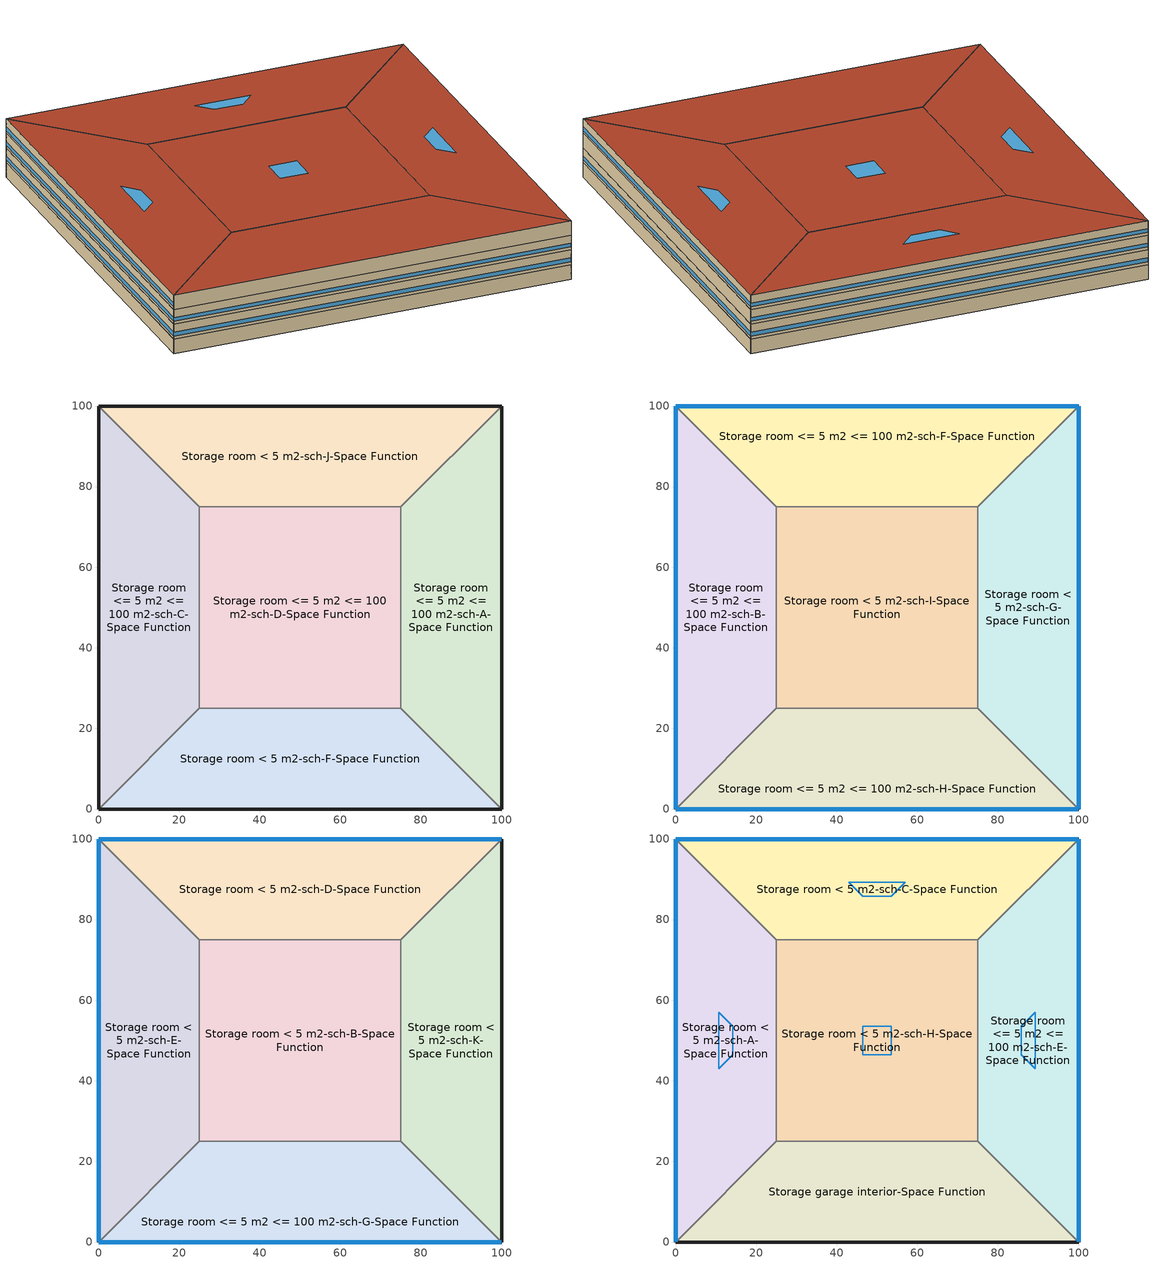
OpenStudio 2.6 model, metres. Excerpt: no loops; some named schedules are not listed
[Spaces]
Storage room <= 5 m2 <= 100 m2-sch-C-Space Function
 floor ground: 0,0 0,100 25,75 25,25 z0
 wall ground: 0,100 0,0 z0:3.8
 wall to Storage room < 5 m2-sch-J-Space Function: 25,75 0,100 z0:3.8
 wall to Storage room <= 5 m2 <= 100 m2-sch-D-Space Function: 25,25 25,75 z0:3.8
 wall to Storage room < 5 m2-sch-F-Space Function: 0,0 25,25 z0:3.8
Storage room < 5 m2-sch-J-Space Function
 floor ground: 0,100 100,100 75,75 25,75 z0
 wall ground: 100,100 0,100 z0:3.8
 wall to Storage room <= 5 m2 <= 100 m2-sch-A-Space Function: 75,75 100,100 z0:3.8
 wall to Storage room <= 5 m2 <= 100 m2-sch-D-Space Function: 25,75 75,75 z0:3.8
Storage room <= 5 m2 <= 100 m2-sch-A-Space Function
 floor ground: 100,100 100,0 75,25 75,75 z0
 wall ground: 100,0 100,100 z0:3.8
 wall to Storage room < 5 m2-sch-F-Space Function: 75,25 100,0 z0:3.8
 wall to Storage room <= 5 m2 <= 100 m2-sch-D-Space Function: 75,75 75,25 z0:3.8
Storage room < 5 m2-sch-F-Space Function
 floor ground: 100,0 0,0 25,25 75,25 z0
 wall ground: 0,0 100,0 z0:3.8
 wall to Storage room <= 5 m2 <= 100 m2-sch-D-Space Function: 75,25 25,25 z0:3.8
Storage room <= 5 m2 <= 100 m2-sch-D-Space Function
 floor ground: 25,25 25,75 75,75 75,25 z0
Storage room <= 5 m2 <= 100 m2-sch-B-Space Function
 floor to Storage room <= 5 m2 <= 100 m2-sch-C-Space Function: 0,0 0,100 25,75 25,25 z3.8
 wall outside: 0,100 0,0 z3.8:7.6
 wall to Storage room <= 5 m2 <= 100 m2-sch-F-Space Function: 25,75 0,100 z3.8:7.6
 wall to Storage room < 5 m2-sch-I-Space Function: 25,25 25,75 z3.8:7.6
 wall to Storage room <= 5 m2 <= 100 m2-sch-H-Space Function: 0,0 25,25 z3.8:7.6
 window: 0,99.97 0,0.03 z4.56:5.51
Storage room <= 5 m2 <= 100 m2-sch-F-Space Function
 floor to Storage room < 5 m2-sch-J-Space Function: 0,100 100,100 75,75 25,75 z3.8
 wall outside: 100,100 0,100 z3.8:7.6
 wall to Storage room < 5 m2-sch-G-Space Function: 75,75 100,100 z3.8:7.6
 wall to Storage room < 5 m2-sch-I-Space Function: 25,75 75,75 z3.8:7.6
 window: 99.97,100 0.03,100 z4.56:5.51
Storage room < 5 m2-sch-G-Space Function
 floor to Storage room <= 5 m2 <= 100 m2-sch-A-Space Function: 100,100 100,0 75,25 75,75 z3.8
 wall outside: 100,0 100,100 z3.8:7.6
 wall to Storage room <= 5 m2 <= 100 m2-sch-H-Space Function: 75,25 100,0 z3.8:7.6
 wall to Storage room < 5 m2-sch-I-Space Function: 75,75 75,25 z3.8:7.6
 window: 100,0.03 100,99.97 z4.56:5.51
Storage room <= 5 m2 <= 100 m2-sch-H-Space Function
 floor to Storage room < 5 m2-sch-F-Space Function: 100,0 0,0 25,25 75,25 z3.8
 wall outside: 0,0 100,0 z3.8:7.6
 wall to Storage room < 5 m2-sch-I-Space Function: 75,25 25,25 z3.8:7.6
 window: 0.03,0 99.97,0 z4.56:5.51
Storage room < 5 m2-sch-I-Space Function
 floor to Storage room <= 5 m2 <= 100 m2-sch-D-Space Function: 25,25 25,75 75,75 75,25 z3.8
Storage room < 5 m2-sch-E-Space Function
 floor to Storage room <= 5 m2 <= 100 m2-sch-B-Space Function: 0,0 0,100 25,75 25,25 z7.6
 wall outside: 0,100 0,0 z7.6:11.4
 wall to Storage room < 5 m2-sch-D-Space Function: 25,75 0,100 z7.6:11.4
 wall to Storage room < 5 m2-sch-B-Space Function: 25,25 25,75 z7.6:11.4
 wall to Storage room <= 5 m2 <= 100 m2-sch-G-Space Function: 0,0 25,25 z7.6:11.4
 window: 0,99.97 0,0.03 z8.36:9.31
Storage room < 5 m2-sch-D-Space Function
 floor to Storage room <= 5 m2 <= 100 m2-sch-F-Space Function: 0,100 100,100 75,75 25,75 z7.6
 wall outside: 100,100 0,100 z7.6:11.4
 wall to Storage room < 5 m2-sch-K-Space Function: 75,75 100,100 z7.6:11.4
 wall to Storage room < 5 m2-sch-B-Space Function: 25,75 75,75 z7.6:11.4
 window: 99.97,100 0.03,100 z8.36:9.31
Storage room < 5 m2-sch-K-Space Function
 floor to Storage room < 5 m2-sch-G-Space Function: 100,100 100,0 75,25 75,75 z7.6
 wall outside: 100,0 100,100 z7.6:11.4
 wall to Storage room <= 5 m2 <= 100 m2-sch-G-Space Function: 75,25 100,0 z7.6:11.4
 wall to Storage room < 5 m2-sch-B-Space Function: 75,75 75,25 z7.6:11.4
Storage room <= 5 m2 <= 100 m2-sch-G-Space Function
 floor to Storage room <= 5 m2 <= 100 m2-sch-H-Space Function: 100,0 0,0 25,25 75,25 z7.6
 wall outside: 0,0 100,0 z7.6:11.4
 wall to Storage room < 5 m2-sch-B-Space Function: 75,25 25,25 z7.6:11.4
 window: 0.03,0 99.97,0 z8.36:9.31
Storage room < 5 m2-sch-B-Space Function
 floor to Storage room < 5 m2-sch-I-Space Function: 25,25 25,75 75,75 75,25 z7.6
Storage room < 5 m2-sch-A-Space Function
 floor to Storage room < 5 m2-sch-E-Space Function: 0,0 0,100 25,75 25,25 z11.4
 wall outside: 0,100 0,0 z11.4:15.2
 wall to Storage room < 5 m2-sch-C-Space Function: 25,75 0,100 z11.4:15.2
 wall to Storage room < 5 m2-sch-H-Space Function: 25,25 25,75 z11.4:15.2
 wall to Storage garage interior-Space Function: 0,0 25,25 z11.4:15.2
 window: 0,99.97 0,0.03 z12.16:13.11
 roof outside: 25,25 25,75 0,100 0,0 z15.2
 skylight: 14.27,46.46 14.27,53.54 10.73,57.07 10.73,42.93 z15.2
Storage room < 5 m2-sch-C-Space Function
 floor to Storage room < 5 m2-sch-D-Space Function: 0,100 100,100 75,75 25,75 z11.4
 wall outside: 100,100 0,100 z11.4:15.2
 wall to Storage room <= 5 m2 <= 100 m2-sch-E-Space Function: 75,75 100,100 z11.4:15.2
 wall to Storage room < 5 m2-sch-H-Space Function: 25,75 75,75 z11.4:15.2
 window: 99.97,100 0.03,100 z12.16:13.11
 roof outside: 25,75 75,75 100,100 0,100 z15.2
 skylight: 46.46,85.73 53.54,85.73 57.07,89.27 42.93,89.27 z15.2
Storage room <= 5 m2 <= 100 m2-sch-E-Space Function
 floor to Storage room < 5 m2-sch-K-Space Function: 100,100 100,0 75,25 75,75 z11.4
 wall outside: 100,0 100,100 z11.4:15.2
 wall to Storage garage interior-Space Function: 75,25 100,0 z11.4:15.2
 wall to Storage room < 5 m2-sch-H-Space Function: 75,75 75,25 z11.4:15.2
 window: 100,0.03 100,99.97 z12.16:13.11
 roof outside: 75,75 75,25 100,0 100,100 z15.2
 skylight: 85.73,53.54 85.73,46.46 89.27,42.93 89.27,57.07 z15.2
Storage garage interior-Space Function
 floor to Storage room <= 5 m2 <= 100 m2-sch-G-Space Function: 100,0 0,0 25,25 75,25 z11.4
 wall outside: 0,0 100,0 z11.4:15.2
 wall to Storage room < 5 m2-sch-H-Space Function: 75,25 25,25 z11.4:15.2
 roof outside: 75,25 25,25 0,0 100,0 z15.2
Storage room < 5 m2-sch-H-Space Function
 floor to Storage room < 5 m2-sch-B-Space Function: 25,25 25,75 75,75 75,25 z11.4
 roof outside: 75,25 75,75 25,75 25,25 z15.2
 skylight: 53.54,46.46 53.54,53.54 46.46,53.54 46.46,46.46 z15.2
[Building]
Building 1: Default Construction Set=BTAP-Mass at hdd = 6250.0; Standards Number of Stories=4; Standards Number of Above Ground Stories=4; Standards Building Type=NECB2017_unknown
[Site]
Fort McMurray AP_AB_CAN: Latitude {deg}=56.653; Longitude {deg}=-111.223; Time Zone {hr}=-7; Elevation {m}=369.1
[Site:WaterMainsTemperature]
Calculation Method=Correlation; Annual Average Outdoor Air Temperature {C}=1.875; Maximum Difference In Monthly Average Outdoor Air Temperatures {deltaC}=34.4
[SizingPeriod:DesignDay] Barometric Pressure {Pa}=96969; Sky Clearness=0; Rain Indicator=0; Snow Indicator=0; Day of Month=21; Daylight Saving Time Indicator=0; Humidity Indicating Type=Wetbulb; Dry-Bulb Temperature Range Modifier Type=DefaultMultipliers
Name | Maximum Dry-Bulb Temperature {C} | Daily Dry-Bulb Temperature Range {deltaC} | Humidity Indicating Conditions at Maximum Dry-Bulb | Wind Speed {m/s} | Wind Direction {deg} | Month | Day Type | Solar Model Indicator | ASHRAE Taub | ASHRAE Taud
Fort McMurray AP Ann Htg 99.6% Condns DB | -36.2 | 0 | -36.2 | 1 | 90 | 1 | WinterDesignDay | ASHRAEClearSky
Fort McMurray AP Ann Clg .4% Condns DB=>MWB | 28.9 | 12.4 | 17.8 | 3.7 | 250 | 7 | SummerDesignDay | ASHRAETau | 0.377 | 2.403
[Site:GroundTemperature:BuildingSurface]
19.527, 19.502, 19.536, 19.598, 20.002, 21.64, 22.225, 22.375, 21.449, 20.121, 19.802, 19.633
[Material:NoMass] Roughness=Smooth; Thermal Absorptance=0.9; Solar Absorptance=0.7
Name | Thermal Resistance {m2-K/W} | Visible Absorptance
Typical Carpet Pad; Typical Carpet Pad 1 | 0.21648 | 0.8
Typical Insulation 1 | 5.91238 | 0.7
Typical Insulation 2 | 4.49096 | 0.7
Typical Insulation 3 | 7.24636 | 0.7
Typical Carpet Pad 2 | 1.25503 | 0.8
Typical Carpet Pad 3; Typical Carpet Pad 4 | 3.45515 | 0.8
Typical Insulation 4 | 0.526298 | 0.7
Typical Insulation 5 | 0.526316 | 0.7
[Material]
Name | Roughness | Thickness {m} | Conductivity {W/m-K} | Density {kg/m3} | Specific Heat {J/kg-K} | Thermal Absorptance | Solar Absorptance | Visible Absorptance
G05 25mm wood | MediumSmooth | 0.0254 | 0.15 | 608 | 1630 | 0.9 | 0.5 | 0.5
100mm Normalweight concrete floor 1 | MediumSmooth | 0.1016 | 2.31 | 2322 | 832
G01 13mm gypsum board 1 | Smooth | 0.0127 | 0.16 | 800 | 1090 | 0.9 | 0.7 | 0.5
4 in. Normalweight Concrete Floor 1 | MediumRough | 0.1016 | 2.31 | 2322 | 832 | 0.9 | 0.7 | 0.7
1IN Stucco 1 | Smooth | 0.0253 | 0.6918 | 1858 | 837 | 0.9 | 0.7 | 0.92
8IN CONCRETE HW RefBldg 1 | Rough | 0.2032 | 1.311 | 2240 | 836.8 | 0.9 | 0.7 | 0.7
1/2IN Gypsum 1 | Smooth | 0.0127 | 0.16 | 784.9 | 830 | 0.9 | 0.4 | 0.4
Metal Roof Surface 1; F08 Metal surface 1 | Smooth | 0.0008 | 45.28 | 7824 | 500 | 0.9 | 0.7 | 0.7
6 in. Normalweight Concrete Floor 1; 6 in. Normalweight Concrete Floor 2; 6 in. Normalweight Concrete Floor 3 | MediumRough | 0.1524 | 2.31 | 2322 | 832 | 0.9 | 0.7 | 0.7
[Construction]
BTAP-Int-Partition; BTAP-Int-Door: G05 25mm wood
BTAP-Int-Floor: 100mm Normalweight concrete floor 1, Typical Carpet Pad
BTAP-Int-Wall: G01 13mm gypsum board 1, G01 13mm gypsum board 1
BTAP-Int-Ceiling: Typical Carpet Pad, 100mm Normalweight concrete floor 1
BTAP-Int-Window: SimpleGlazing
BTAP-Ext-Floor-Mass:U-0.162: Typical Insulation 1, 4 in. Normalweight Concrete Floor 1, Typical Carpet Pad 1
BTAP-Ext-Wall-Mass:U-0.21: 1IN Stucco 1, 8IN CONCRETE HW RefBldg 1, Typical Insulation 2, 1/2IN Gypsum 1
BTAP-Ext-Roof-Metal:U-0.138: Metal Roof Surface 1, Typical Insulation 3
BTAP-Grnd-Floor-Mass:U-0.757: 6 in. Normalweight Concrete Floor 1, Typical Carpet Pad 2
BTAP-Grnd-Wall-Mass:U-0.284: 6 in. Normalweight Concrete Floor 2, Typical Carpet Pad 3
BTAP-Grnd-Roof-Mass:U-0.284: 6 in. Normalweight Concrete Floor 3, Typical Carpet Pad 4
BTAP-Ext-FixedWindow:U=0.190 SHGC=0.600; BTAP-Ext-GlassDoors:U=0.190 SHGC=0.600; BTAP-Ext-Skylights:U=0.190 SHGC=0.600; BTAP-Ext-DaylightDomes:U=0.190 SHGC=0.600; BTAP-Ext-DaylightDiffuser:U=0.190 SHGC=0.600: SimpleGlazing:U=0.190 SHGC=0.600
BTAP-Ext-Door:U-1.9000000000000001: F08 Metal surface 1, Typical Insulation 4
BTAP-Ext-OverHeadDoor:U-1.9000000000000001: Typical Insulation 5
[DefaultConstructionSet]
BTAP-Mass at hdd = 6250.0: Default Exterior Surface Constructions=BTAP-Mass at hdd = 6250.0; Default Interior Surface Constructions=Default Surface Constructions 2; Default Ground Contact Surface Constructions=BTAP-Mass at hdd = 6250.0 1; Default Exterior SubSurface Constructions=BTAP-Mass at hdd = 6250.0; Default Interior SubSurface Constructions=Default Sub Surface Constructions 2; Interior Partition Construction=BTAP-Int-Partition
[DefaultSurfaceConstructions]
Name | Floor Construction | Wall Construction | Roof Ceiling Construction
Default Surface Constructions 2 | BTAP-Int-Floor | BTAP-Int-Wall | BTAP-Int-Ceiling
BTAP-Mass at hdd = 6250.0 | BTAP-Ext-Floor-Mass:U-0.162 | BTAP-Ext-Wall-Mass:U-0.21 | BTAP-Ext-Roof-Metal:U-0.138
BTAP-Mass at hdd = 6250.0 1 | BTAP-Grnd-Floor-Mass:U-0.757 | BTAP-Grnd-Wall-Mass:U-0.284 | BTAP-Grnd-Roof-Mass:U-0.284
[DefaultSubSurfaceConstructions]
Name | Fixed Window Construction | Operable Window Construction | Door Construction | Glass Door Construction | Overhead Door Construction | Skylight Construction | Tubular Daylight Dome Construction | Tubular Daylight Diffuser Construction
Default Sub Surface Constructions 2 | BTAP-Int-Window | BTAP-Int-Window | BTAP-Int-Door
BTAP-Mass at hdd = 6250.0 | BTAP-Ext-FixedWindow:U=0.190 SHGC=0.600 | BTAP-Ext-FixedWindow:U=0.190 SHGC=0.600 | BTAP-Ext-Door:U-1.9000000000000001 | BTAP-Ext-GlassDoors:U=0.190 SHGC=0.600 | BTAP-Ext-OverHeadDoor:U-1.9000000000000001 | BTAP-Ext-Skylights:U=0.190 SHGC=0.600 | BTAP-Ext-DaylightDomes:U=0.190 SHGC=0.600 | BTAP-Ext-DaylightDiffuser:U=0.190 SHGC=0.600
[WindowMaterial:SimpleGlazingSystem] Solar Heat Gain Coefficient=0.6; Visible Transmittance=0.21
Name | U-Factor {W/m2-K}
SimpleGlazing | 2.2
SimpleGlazing:U=0.190 SHGC=0.600 | 1.9
[BuildingStory] Nominal Floor to Floor Height {m}=3.8
Name | Nominal Z Coordinate {m}
Story 1 | 0
Story 2 | 3.8
Story 3 | 7.6
Story 4 | 11.4
[Space]
Name | Space Type | Building Story | Thermal Zone
Storage room <= 5 m2 <= 100 m2-sch-C-Space Function | Space Function Storage room <= 5 m2 <= 100 m2-sch-C | Story 1 | Sp-Storage room <= 5 m2 <= 100 m2-sch-C-Space Function Sys-4 Flr-1 Sch-C HPlcmt-west ZN
Storage room < 5 m2-sch-J-Space Function | Space Function Storage room < 5 m2-sch-J | Story 1 | Sp-Storage room < 5 m2-sch-J-Space Function Sys-4 Flr-1 Sch-J HPlcmt-north ZN
Storage room <= 5 m2 <= 100 m2-sch-A-Space Function | Space Function Storage room <= 5 m2 <= 100 m2-sch-A | Story 1 | Sp-Storage room <= 5 m2 <= 100 m2-sch-A-Space Function Sys-4 Flr-1 Sch-A HPlcmt-east ZN
Storage room < 5 m2-sch-F-Space Function | Space Function Storage room < 5 m2-sch-F | Story 1 | Sp-Storage room < 5 m2-sch-F-Space Function Sys-4 Flr-1 Sch-F HPlcmt-south ZN
Storage room <= 5 m2 <= 100 m2-sch-D-Space Function | Space Function Storage room <= 5 m2 <= 100 m2-sch-D | Story 1 | Sp-Storage room <= 5 m2 <= 100 m2-sch-D-Space Function Sys-4 Flr-1 Sch-D HPlcmt-core ZN
Storage room <= 5 m2 <= 100 m2-sch-B-Space Function | Space Function Storage room <= 5 m2 <= 100 m2-sch-B | Story 2 | Sp-Storage room <= 5 m2 <= 100 m2-sch-B-Space Function Sys-4 Flr-2 Sch-B HPlcmt-west ZN
Storage room <= 5 m2 <= 100 m2-sch-F-Space Function | Space Function Storage room <= 5 m2 <= 100 m2-sch-F | Story 2 | Sp-Storage room <= 5 m2 <= 100 m2-sch-F-Space Function Sys-4 Flr-2 Sch-F HPlcmt-north ZN
Storage room < 5 m2-sch-G-Space Function | Space Function Storage room < 5 m2-sch-G | Story 2 | Sp-Storage room < 5 m2-sch-G-Space Function Sys-4 Flr-2 Sch-G HPlcmt-east ZN
Storage room <= 5 m2 <= 100 m2-sch-H-Space Function | Space Function Storage room <= 5 m2 <= 100 m2-sch-H | Story 2 | Sp-Storage room <= 5 m2 <= 100 m2-sch-H-Space Function Sys-4 Flr-2 Sch-H HPlcmt-south ZN
Storage room < 5 m2-sch-I-Space Function | Space Function Storage room < 5 m2-sch-I | Story 2 | Sp-Storage room < 5 m2-sch-I-Space Function Sys-4 Flr-2 Sch-I HPlcmt-core ZN
Storage room < 5 m2-sch-E-Space Function | Space Function Storage room < 5 m2-sch-E | Story 3 | Sp-Storage room < 5 m2-sch-E-Space Function Sys-4 Flr-3 Sch-E HPlcmt-west ZN
Storage room < 5 m2-sch-D-Space Function | Space Function Storage room < 5 m2-sch-D | Story 3 | Sp-Storage room < 5 m2-sch-D-Space Function Sys-4 Flr-3 Sch-D HPlcmt-north ZN
Storage room < 5 m2-sch-K-Space Function | Space Function Storage room < 5 m2-sch-K | Story 3 | Sp-Storage room < 5 m2-sch-K-Space Function Sys-4 Flr-3 Sch-K HPlcmt-east ZN
Storage room <= 5 m2 <= 100 m2-sch-G-Space Function | Space Function Storage room <= 5 m2 <= 100 m2-sch-G | Story 3 | Sp-Storage room <= 5 m2 <= 100 m2-sch-G-Space Function Sys-4 Flr-3 Sch-G HPlcmt-south ZN
Storage room < 5 m2-sch-B-Space Function | Space Function Storage room < 5 m2-sch-B | Story 3 | Sp-Storage room < 5 m2-sch-B-Space Function Sys-4 Flr-3 Sch-B HPlcmt-core ZN
Storage room < 5 m2-sch-A-Space Function | Space Function Storage room < 5 m2-sch-A | Story 4 | Sp-Storage room < 5 m2-sch-A-Space Function Sys-4 Flr-4 Sch-A HPlcmt-west ZN
Storage room < 5 m2-sch-C-Space Function | Space Function Storage room < 5 m2-sch-C | Story 4 | Sp-Storage room < 5 m2-sch-C-Space Function Sys-4 Flr-4 Sch-C HPlcmt-north ZN
Storage room <= 5 m2 <= 100 m2-sch-E-Space Function | Space Function Storage room <= 5 m2 <= 100 m2-sch-E | Story 4 | Sp-Storage room <= 5 m2 <= 100 m2-sch-E-Space Function Sys-4 Flr-4 Sch-E HPlcmt-east ZN
Storage garage interior-Space Function | Space Function Storage garage interior | Story 4 | Sp-Storage garage interior-Space Function Sys-4 Flr-4 Sch-K HPlcmt-south ZN
Storage room < 5 m2-sch-H-Space Function | Space Function Storage room < 5 m2-sch-H | Story 4 | Sp-Storage room < 5 m2-sch-H-Space Function Sys-4 Flr-4 Sch-H HPlcmt-core ZN
[SpaceType] Standards Building Type=Space Function
Name | Default Schedule Set | Design Specification Outdoor Air Object | Standards Space Type
Space Function Storage garage interior | Space Function Storage garage interior Schedule Set | Space Function Storage garage interior Ventilation | Storage garage interior
Space Function Storage room < 5 m2-sch-A | Space Function Storage room < 5 m2-sch-A Schedule Set | Space Function Storage room < 5 m2-sch-A Ventilation | Storage room < 5 m2-sch-A
Space Function Storage room < 5 m2-sch-B | Space Function Storage room < 5 m2-sch-B Schedule Set | Space Function Storage room < 5 m2-sch-B Ventilation | Storage room < 5 m2-sch-B
Space Function Storage room < 5 m2-sch-C | Space Function Storage room < 5 m2-sch-C Schedule Set | Space Function Storage room < 5 m2-sch-C Ventilation | Storage room < 5 m2-sch-C
Space Function Storage room < 5 m2-sch-D | Space Function Storage room < 5 m2-sch-D Schedule Set | Space Function Storage room < 5 m2-sch-D Ventilation | Storage room < 5 m2-sch-D
Space Function Storage room < 5 m2-sch-E | Space Function Storage room < 5 m2-sch-E Schedule Set | Space Function Storage room < 5 m2-sch-E Ventilation | Storage room < 5 m2-sch-E
Space Function Storage room < 5 m2-sch-F | Space Function Storage room < 5 m2-sch-F Schedule Set | Space Function Storage room < 5 m2-sch-F Ventilation | Storage room < 5 m2-sch-F
Space Function Storage room < 5 m2-sch-G | Space Function Storage room < 5 m2-sch-G Schedule Set | Space Function Storage room < 5 m2-sch-G Ventilation | Storage room < 5 m2-sch-G
Space Function Storage room < 5 m2-sch-H | Space Function Storage room < 5 m2-sch-H Schedule Set | Space Function Storage room < 5 m2-sch-H Ventilation | Storage room < 5 m2-sch-H
Space Function Storage room < 5 m2-sch-I | Space Function Storage room < 5 m2-sch-I Schedule Set | Space Function Storage room < 5 m2-sch-I Ventilation | Storage room < 5 m2-sch-I
Space Function Storage room < 5 m2-sch-J | Space Function Storage room < 5 m2-sch-J Schedule Set | Space Function Storage room < 5 m2-sch-J Ventilation | Storage room < 5 m2-sch-J
Space Function Storage room < 5 m2-sch-K | Space Function Storage room < 5 m2-sch-K Schedule Set | Space Function Storage room < 5 m2-sch-K Ventilation | Storage room < 5 m2-sch-K
Space Function Storage room <= 5 m2 <= 100 m2-sch-A | Space Function Storage room <= 5 m2 <= 100 m2-sch-A Schedule Set | Space Function Storage room <= 5 m2 <= 100 m2-sch-A Ventilation | Storage room <= 5 m2 <= 100 m2-sch-A
Space Function Storage room <= 5 m2 <= 100 m2-sch-B | Space Function Storage room <= 5 m2 <= 100 m2-sch-B Schedule Set | Space Function Storage room <= 5 m2 <= 100 m2-sch-B Ventilation | Storage room <= 5 m2 <= 100 m2-sch-B
Space Function Storage room <= 5 m2 <= 100 m2-sch-C | Space Function Storage room <= 5 m2 <= 100 m2-sch-C Schedule Set | Space Function Storage room <= 5 m2 <= 100 m2-sch-C Ventilation | Storage room <= 5 m2 <= 100 m2-sch-C
Space Function Storage room <= 5 m2 <= 100 m2-sch-D | Space Function Storage room <= 5 m2 <= 100 m2-sch-D Schedule Set | Space Function Storage room <= 5 m2 <= 100 m2-sch-D Ventilation | Storage room <= 5 m2 <= 100 m2-sch-D
Space Function Storage room <= 5 m2 <= 100 m2-sch-E | Space Function Storage room <= 5 m2 <= 100 m2-sch-E Schedule Set | Space Function Storage room <= 5 m2 <= 100 m2-sch-E Ventilation | Storage room <= 5 m2 <= 100 m2-sch-E
Space Function Storage room <= 5 m2 <= 100 m2-sch-F | Space Function Storage room <= 5 m2 <= 100 m2-sch-F Schedule Set | Space Function Storage room <= 5 m2 <= 100 m2-sch-F Ventilation | Storage room <= 5 m2 <= 100 m2-sch-F
Space Function Storage room <= 5 m2 <= 100 m2-sch-G | Space Function Storage room <= 5 m2 <= 100 m2-sch-G Schedule Set | Space Function Storage room <= 5 m2 <= 100 m2-sch-G Ventilation | Storage room <= 5 m2 <= 100 m2-sch-G
Space Function Storage room <= 5 m2 <= 100 m2-sch-H | Space Function Storage room <= 5 m2 <= 100 m2-sch-H Schedule Set | Space Function Storage room <= 5 m2 <= 100 m2-sch-H Ventilation | Storage room <= 5 m2 <= 100 m2-sch-H
[People:Definition] Number of People Calculation Method=People/Area; Fraction Radiant=0.3
Name | People per Space Floor Area {person/m2}
Space Function Storage garage interior People Definition | 0.00100036
Space Function Storage room < 5 m2-sch-A People Definition; Space Function Storage room < 5 m2-sch-B People Definition; Space Function Storage room < 5 m2-sch-C People Definition; Space Function Storage room < 5 m2-sch-D People Definition; Space Function Storage room < 5 m2-sch-E People Definition; Space Function Storage room < 5 m2-sch-F People Definition; Space Function Storage room < 5 m2-sch-G People Definition; Space Function Storage room < 5 m2-sch-H People Definition; Space Function Storage room < 5 m2-sch-I People Definition; Space Function Storage room < 5 m2-sch-J People Definition; Space Function Storage room < 5 m2-sch-K People Definition; Space Function Storage room <= 5 m2 <= 100 m2-sch-A People Definition; Space Function Storage room <= 5 m2 <= 100 m2-sch-B People Definition; Space Function Storage room <= 5 m2 <= 100 m2-sch-C People Definition; Space Function Storage room <= 5 m2 <= 100 m2-sch-D People Definition; Space Function Storage room <= 5 m2 <= 100 m2-sch-E People Definition; Space Function Storage room <= 5 m2 <= 100 m2-sch-F People Definition; Space Function Storage room <= 5 m2 <= 100 m2-sch-G People Definition; Space Function Storage room <= 5 m2 <= 100 m2-sch-H People Definition | 0.0100036
[People] Work Efficiency Schedule=Work Efficiency Schedule; Clothing Insulation Schedule=Clothing Schedule; Air Velocity Schedule=Air Velocity Schedule; Multiplier=1
Name | People Definition | Space or SpaceType
Space Function Storage garage interior People | Space Function Storage garage interior People Definition | Space Function Storage garage interior
Space Function Storage room < 5 m2-sch-A People | Space Function Storage room < 5 m2-sch-A People Definition | Space Function Storage room < 5 m2-sch-A
Space Function Storage room < 5 m2-sch-B People | Space Function Storage room < 5 m2-sch-B People Definition | Space Function Storage room < 5 m2-sch-B
Space Function Storage room < 5 m2-sch-C People | Space Function Storage room < 5 m2-sch-C People Definition | Space Function Storage room < 5 m2-sch-C
Space Function Storage room < 5 m2-sch-D People | Space Function Storage room < 5 m2-sch-D People Definition | Space Function Storage room < 5 m2-sch-D
Space Function Storage room < 5 m2-sch-E People | Space Function Storage room < 5 m2-sch-E People Definition | Space Function Storage room < 5 m2-sch-E
Space Function Storage room < 5 m2-sch-F People | Space Function Storage room < 5 m2-sch-F People Definition | Space Function Storage room < 5 m2-sch-F
Space Function Storage room < 5 m2-sch-G People | Space Function Storage room < 5 m2-sch-G People Definition | Space Function Storage room < 5 m2-sch-G
Space Function Storage room < 5 m2-sch-H People | Space Function Storage room < 5 m2-sch-H People Definition | Space Function Storage room < 5 m2-sch-H
Space Function Storage room < 5 m2-sch-I People | Space Function Storage room < 5 m2-sch-I People Definition | Space Function Storage room < 5 m2-sch-I
Space Function Storage room < 5 m2-sch-J People | Space Function Storage room < 5 m2-sch-J People Definition | Space Function Storage room < 5 m2-sch-J
Space Function Storage room < 5 m2-sch-K People | Space Function Storage room < 5 m2-sch-K People Definition | Space Function Storage room < 5 m2-sch-K
Space Function Storage room <= 5 m2 <= 100 m2-sch-A People | Space Function Storage room <= 5 m2 <= 100 m2-sch-A People Definition | Space Function Storage room <= 5 m2 <= 100 m2-sch-A
Space Function Storage room <= 5 m2 <= 100 m2-sch-B People | Space Function Storage room <= 5 m2 <= 100 m2-sch-B People Definition | Space Function Storage room <= 5 m2 <= 100 m2-sch-B
Space Function Storage room <= 5 m2 <= 100 m2-sch-C People | Space Function Storage room <= 5 m2 <= 100 m2-sch-C People Definition | Space Function Storage room <= 5 m2 <= 100 m2-sch-C
Space Function Storage room <= 5 m2 <= 100 m2-sch-D People | Space Function Storage room <= 5 m2 <= 100 m2-sch-D People Definition | Space Function Storage room <= 5 m2 <= 100 m2-sch-D
Space Function Storage room <= 5 m2 <= 100 m2-sch-E People | Space Function Storage room <= 5 m2 <= 100 m2-sch-E People Definition | Space Function Storage room <= 5 m2 <= 100 m2-sch-E
Space Function Storage room <= 5 m2 <= 100 m2-sch-F People | Space Function Storage room <= 5 m2 <= 100 m2-sch-F People Definition | Space Function Storage room <= 5 m2 <= 100 m2-sch-F
Space Function Storage room <= 5 m2 <= 100 m2-sch-G People | Space Function Storage room <= 5 m2 <= 100 m2-sch-G People Definition | Space Function Storage room <= 5 m2 <= 100 m2-sch-G
Space Function Storage room <= 5 m2 <= 100 m2-sch-H People | Space Function Storage room <= 5 m2 <= 100 m2-sch-H People Definition | Space Function Storage room <= 5 m2 <= 100 m2-sch-H
[Lights:Definition] Design Level Calculation Method=Watts/Area; Fraction Radiant=0.5; Fraction Visible=0.2
Name | Watts per Space Floor Area {W/m2}
Space Function Storage garage interior Lights Definition | 1.49998
Space Function Storage room < 5 m2-sch-A Lights Definition; Space Function Storage room < 5 m2-sch-B Lights Definition; Space Function Storage room < 5 m2-sch-C Lights Definition; Space Function Storage room < 5 m2-sch-D Lights Definition; Space Function Storage room < 5 m2-sch-E Lights Definition; Space Function Storage room < 5 m2-sch-F Lights Definition; Space Function Storage room < 5 m2-sch-G Lights Definition; Space Function Storage room < 5 m2-sch-H Lights Definition; Space Function Storage room < 5 m2-sch-I Lights Definition; Space Function Storage room < 5 m2-sch-J Lights Definition; Space Function Storage room < 5 m2-sch-K Lights Definition | 10.3999
Space Function Storage room <= 5 m2 <= 100 m2-sch-A Lights Definition; Space Function Storage room <= 5 m2 <= 100 m2-sch-B Lights Definition; Space Function Storage room <= 5 m2 <= 100 m2-sch-C Lights Definition; Space Function Storage room <= 5 m2 <= 100 m2-sch-D Lights Definition; Space Function Storage room <= 5 m2 <= 100 m2-sch-E Lights Definition; Space Function Storage room <= 5 m2 <= 100 m2-sch-F Lights Definition; Space Function Storage room <= 5 m2 <= 100 m2-sch-G Lights Definition; Space Function Storage room <= 5 m2 <= 100 m2-sch-H Lights Definition | 6.80247
[Lights] Fraction Replaceable=1
Name | Lights Definition | Space or SpaceType
Space Function Storage garage interior Lights | Space Function Storage garage interior Lights Definition | Space Function Storage garage interior
Space Function Storage room < 5 m2-sch-A Lights | Space Function Storage room < 5 m2-sch-A Lights Definition | Space Function Storage room < 5 m2-sch-A
Space Function Storage room < 5 m2-sch-B Lights | Space Function Storage room < 5 m2-sch-B Lights Definition | Space Function Storage room < 5 m2-sch-B
Space Function Storage room < 5 m2-sch-C Lights | Space Function Storage room < 5 m2-sch-C Lights Definition | Space Function Storage room < 5 m2-sch-C
Space Function Storage room < 5 m2-sch-D Lights | Space Function Storage room < 5 m2-sch-D Lights Definition | Space Function Storage room < 5 m2-sch-D
Space Function Storage room < 5 m2-sch-E Lights | Space Function Storage room < 5 m2-sch-E Lights Definition | Space Function Storage room < 5 m2-sch-E
Space Function Storage room < 5 m2-sch-F Lights | Space Function Storage room < 5 m2-sch-F Lights Definition | Space Function Storage room < 5 m2-sch-F
Space Function Storage room < 5 m2-sch-G Lights | Space Function Storage room < 5 m2-sch-G Lights Definition | Space Function Storage room < 5 m2-sch-G
Space Function Storage room < 5 m2-sch-H Lights | Space Function Storage room < 5 m2-sch-H Lights Definition | Space Function Storage room < 5 m2-sch-H
Space Function Storage room < 5 m2-sch-I Lights | Space Function Storage room < 5 m2-sch-I Lights Definition | Space Function Storage room < 5 m2-sch-I
Space Function Storage room < 5 m2-sch-J Lights | Space Function Storage room < 5 m2-sch-J Lights Definition | Space Function Storage room < 5 m2-sch-J
Space Function Storage room < 5 m2-sch-K Lights | Space Function Storage room < 5 m2-sch-K Lights Definition | Space Function Storage room < 5 m2-sch-K
Space Function Storage room <= 5 m2 <= 100 m2-sch-A Lights | Space Function Storage room <= 5 m2 <= 100 m2-sch-A Lights Definition | Space Function Storage room <= 5 m2 <= 100 m2-sch-A
Space Function Storage room <= 5 m2 <= 100 m2-sch-B Lights | Space Function Storage room <= 5 m2 <= 100 m2-sch-B Lights Definition | Space Function Storage room <= 5 m2 <= 100 m2-sch-B
Space Function Storage room <= 5 m2 <= 100 m2-sch-C Lights | Space Function Storage room <= 5 m2 <= 100 m2-sch-C Lights Definition | Space Function Storage room <= 5 m2 <= 100 m2-sch-C
Space Function Storage room <= 5 m2 <= 100 m2-sch-D Lights | Space Function Storage room <= 5 m2 <= 100 m2-sch-D Lights Definition | Space Function Storage room <= 5 m2 <= 100 m2-sch-D
Space Function Storage room <= 5 m2 <= 100 m2-sch-E Lights | Space Function Storage room <= 5 m2 <= 100 m2-sch-E Lights Definition | Space Function Storage room <= 5 m2 <= 100 m2-sch-E
Space Function Storage room <= 5 m2 <= 100 m2-sch-F Lights | Space Function Storage room <= 5 m2 <= 100 m2-sch-F Lights Definition | Space Function Storage room <= 5 m2 <= 100 m2-sch-F
Space Function Storage room <= 5 m2 <= 100 m2-sch-G Lights | Space Function Storage room <= 5 m2 <= 100 m2-sch-G Lights Definition | Space Function Storage room <= 5 m2 <= 100 m2-sch-G
Space Function Storage room <= 5 m2 <= 100 m2-sch-H Lights | Space Function Storage room <= 5 m2 <= 100 m2-sch-H Lights Definition | Space Function Storage room <= 5 m2 <= 100 m2-sch-H
[DesignSpecification:OutdoorAir] Outdoor Air Method=Sum; Outdoor Air Flow per Person {m3/s-person}=0; Outdoor Air Flow Rate {m3/s}=0; Outdoor Air Flow Air Changes per Hour {1/hr}=0
Name | Outdoor Air Flow per Floor Area {m3/s-m2}
Space Function Storage garage interior Ventilation | 0.00381
Space Function Storage room < 5 m2-sch-A Ventilation; Space Function Storage room < 5 m2-sch-B Ventilation; Space Function Storage room < 5 m2-sch-C Ventilation; Space Function Storage room < 5 m2-sch-D Ventilation; Space Function Storage room < 5 m2-sch-E Ventilation; Space Function Storage room < 5 m2-sch-F Ventilation; Space Function Storage room < 5 m2-sch-G Ventilation; Space Function Storage room < 5 m2-sch-H Ventilation; Space Function Storage room < 5 m2-sch-I Ventilation; Space Function Storage room < 5 m2-sch-J Ventilation; Space Function Storage room < 5 m2-sch-K Ventilation; Space Function Storage room <= 5 m2 <= 100 m2-sch-A Ventilation; Space Function Storage room <= 5 m2 <= 100 m2-sch-B Ventilation; Space Function Storage room <= 5 m2 <= 100 m2-sch-C Ventilation; Space Function Storage room <= 5 m2 <= 100 m2-sch-D Ventilation; Space Function Storage room <= 5 m2 <= 100 m2-sch-E Ventilation; Space Function Storage room <= 5 m2 <= 100 m2-sch-F Ventilation; Space Function Storage room <= 5 m2 <= 100 m2-sch-G Ventilation; Space Function Storage room <= 5 m2 <= 100 m2-sch-H Ventilation | 0.0003556
[DefaultScheduleSet] People Activity Level Schedule=NECB-Activity; Infiltration Schedule=Always On
Name | Number of People Schedule | Lighting Schedule | Electric Equipment Schedule
Space Function Storage garage interior Schedule Set | NECB-K-Occupancy | NECB-K-Lighting | NECB-K-Electric-Equipment
Space Function Storage room < 5 m2-sch-A Schedule Set | NECB-A-Occupancy | NECB-A-Occupancy-NECB-A-Lighting-0.6-0.0-0.67-Light Ruleset | NECB-A-Electric-Equipment
Space Function Storage room < 5 m2-sch-B Schedule Set | NECB-B-Occupancy | NECB-B-Occupancy-NECB-B-Lighting-0.6-0.0-0.67-Light Ruleset | NECB-B-Electric-Equipment
Space Function Storage room < 5 m2-sch-C Schedule Set | NECB-C-Occupancy | NECB-C-Occupancy-NECB-C-Lighting-0.6-0.0-0.67-Light Ruleset | NECB-C-Electric-Equipment
Space Function Storage room < 5 m2-sch-D Schedule Set | NECB-D-Occupancy | NECB-D-Occupancy-NECB-D-Lighting-0.6-0.0-0.67-Light Ruleset | NECB-D-Electric-Equipment
Space Function Storage room < 5 m2-sch-E Schedule Set | NECB-E-Occupancy | NECB-E-Occupancy-NECB-E-Lighting-0.6-0.0-0.67-Light Ruleset | NECB-E-Electric-Equipment
Space Function Storage room < 5 m2-sch-F Schedule Set | NECB-F-Occupancy | NECB-F-Occupancy-NECB-F-Lighting-0.6-0.0-0.67-Light Ruleset | NECB-F-Electric-Equipment
Space Function Storage room < 5 m2-sch-G Schedule Set | NECB-G-Occupancy | NECB-G-Occupancy-NECB-G-Lighting-0.6-0.0-0.67-Light Ruleset | NECB-G-Electric-Equipment
Space Function Storage room < 5 m2-sch-H Schedule Set | NECB-H-Occupancy | NECB-H-Occupancy-NECB-H-Lighting-0.6-0.0-0.67-Light Ruleset | NECB-H-Electric-Equipment
Space Function Storage room < 5 m2-sch-I Schedule Set | NECB-I-Occupancy | NECB-I-Occupancy-NECB-I-Lighting-0.6-0.0-0.67-Light Ruleset | NECB-I-Electric-Equipment
Space Function Storage room < 5 m2-sch-J Schedule Set | NECB-J-Occupancy | NECB-J-Occupancy-NECB-J-Lighting-0.6-0.0-0.67-Light Ruleset | NECB-J-Electric-Equipment
Space Function Storage room < 5 m2-sch-K Schedule Set | NECB-K-Occupancy | NECB-K-Occupancy-NECB-K-Lighting-0.6-0.0-0.67-Light Ruleset | NECB-K-Electric-Equipment
Space Function Storage room <= 5 m2 <= 100 m2-sch-A Schedule Set | NECB-A-Occupancy | NECB-A-Lighting | NECB-A-Electric-Equipment
Space Function Storage room <= 5 m2 <= 100 m2-sch-B Schedule Set | NECB-B-Occupancy | NECB-B-Lighting | NECB-B-Electric-Equipment
Space Function Storage room <= 5 m2 <= 100 m2-sch-C Schedule Set | NECB-C-Occupancy | NECB-C-Lighting | NECB-C-Electric-Equipment
Space Function Storage room <= 5 m2 <= 100 m2-sch-D Schedule Set | NECB-D-Occupancy | NECB-D-Lighting | NECB-D-Electric-Equipment
Space Function Storage room <= 5 m2 <= 100 m2-sch-E Schedule Set | NECB-E-Occupancy | NECB-E-Lighting | NECB-E-Electric-Equipment
Space Function Storage room <= 5 m2 <= 100 m2-sch-F Schedule Set | NECB-F-Occupancy | NECB-F-Lighting | NECB-F-Electric-Equipment
Space Function Storage room <= 5 m2 <= 100 m2-sch-G Schedule Set | NECB-G-Occupancy | NECB-G-Lighting | NECB-G-Electric-Equipment
Space Function Storage room <= 5 m2 <= 100 m2-sch-H Schedule Set | NECB-H-Occupancy | NECB-H-Lighting | NECB-H-Electric-Equipment
[ThermostatSetpoint:DualSetpoint]
Name | Heating Setpoint Temperature Schedule | Cooling Setpoint Temperature Schedule
Space Function Storage room <= 5 m2 <= 100 m2-sch-A Thermostat 2; Space Function Storage room < 5 m2-sch-A Thermostat 2 | NECB-A-Thermostat Setpoint-Heating | NECB-A-Thermostat Setpoint-Cooling
Space Function Storage room <= 5 m2 <= 100 m2-sch-C Thermostat 2; Space Function Storage room < 5 m2-sch-C Thermostat 2 | NECB-C-Thermostat Setpoint-Heating | NECB-C-Thermostat Setpoint-Cooling
Space Function Storage room <= 5 m2 <= 100 m2-sch-D Thermostat 2; Space Function Storage room < 5 m2-sch-D Thermostat 2 | NECB-D-Thermostat Setpoint-Heating | NECB-D-Thermostat Setpoint-Cooling
Space Function Storage room < 5 m2-sch-F Thermostat 2; Space Function Storage room <= 5 m2 <= 100 m2-sch-F Thermostat 2 | NECB-F-Thermostat Setpoint-Heating | NECB-F-Thermostat Setpoint-Cooling
Space Function Storage room < 5 m2-sch-J Thermostat 2 | NECB-J-Thermostat Setpoint-Heating | NECB-J-Thermostat Setpoint-Cooling
Space Function Storage room <= 5 m2 <= 100 m2-sch-B Thermostat 2; Space Function Storage room < 5 m2-sch-B Thermostat 2 | NECB-B-Thermostat Setpoint-Heating | NECB-B-Thermostat Setpoint-Cooling
Space Function Storage room < 5 m2-sch-G Thermostat 2; Space Function Storage room <= 5 m2 <= 100 m2-sch-G Thermostat 2 | NECB-G-Thermostat Setpoint-Heating | NECB-G-Thermostat Setpoint-Cooling
Space Function Storage room <= 5 m2 <= 100 m2-sch-H Thermostat 2; Space Function Storage room < 5 m2-sch-H Thermostat 2 | NECB-H-Thermostat Setpoint-Heating | NECB-H-Thermostat Setpoint-Cooling
Space Function Storage room < 5 m2-sch-I Thermostat 2 | NECB-I-Thermostat Setpoint-Heating | NECB-I-Thermostat Setpoint-Cooling
Space Function Storage room < 5 m2-sch-K Thermostat 2; Space Function Storage garage interior Thermostat 2 | NECB-K-Thermostat Setpoint-Heating | NECB-K-Thermostat Setpoint-Cooling
Space Function Storage room < 5 m2-sch-E Thermostat 2; Space Function Storage room <= 5 m2 <= 100 m2-sch-E Thermostat 2 | NECB-E-Thermostat Setpoint-Heating | NECB-E-Thermostat Setpoint-Cooling
[ElectricEquipment:Definition] Design Level Calculation Method=Watts/Area; Watts per Space Floor Area {W/m2}=1.00036; Fraction Radiant=0.5
Space Function Storage room < 5 m2-sch-A Elec Equip Definition; Space Function Storage room < 5 m2-sch-B Elec Equip Definition; Space Function Storage room < 5 m2-sch-C Elec Equip Definition; Space Function Storage room < 5 m2-sch-D Elec Equip Definition; Space Function Storage room < 5 m2-sch-E Elec Equip Definition; Space Function Storage room < 5 m2-sch-F Elec Equip Definition; Space Function Storage room < 5 m2-sch-G Elec Equip Definition; Space Function Storage room < 5 m2-sch-H Elec Equip Definition; Space Function Storage room < 5 m2-sch-I Elec Equip Definition; Space Function Storage room < 5 m2-sch-J Elec Equip Definition; Space Function Storage room < 5 m2-sch-K Elec Equip Definition
[ElectricEquipment]
Name | Electric Equipment Definition | Space or SpaceType
Space Function Storage room < 5 m2-sch-A Elec Equip | Space Function Storage room < 5 m2-sch-A Elec Equip Definition | Space Function Storage room < 5 m2-sch-A
Space Function Storage room < 5 m2-sch-B Elec Equip | Space Function Storage room < 5 m2-sch-B Elec Equip Definition | Space Function Storage room < 5 m2-sch-B
Space Function Storage room < 5 m2-sch-C Elec Equip | Space Function Storage room < 5 m2-sch-C Elec Equip Definition | Space Function Storage room < 5 m2-sch-C
Space Function Storage room < 5 m2-sch-D Elec Equip | Space Function Storage room < 5 m2-sch-D Elec Equip Definition | Space Function Storage room < 5 m2-sch-D
Space Function Storage room < 5 m2-sch-E Elec Equip | Space Function Storage room < 5 m2-sch-E Elec Equip Definition | Space Function Storage room < 5 m2-sch-E
Space Function Storage room < 5 m2-sch-F Elec Equip | Space Function Storage room < 5 m2-sch-F Elec Equip Definition | Space Function Storage room < 5 m2-sch-F
Space Function Storage room < 5 m2-sch-G Elec Equip | Space Function Storage room < 5 m2-sch-G Elec Equip Definition | Space Function Storage room < 5 m2-sch-G
Space Function Storage room < 5 m2-sch-H Elec Equip | Space Function Storage room < 5 m2-sch-H Elec Equip Definition | Space Function Storage room < 5 m2-sch-H
Space Function Storage room < 5 m2-sch-I Elec Equip | Space Function Storage room < 5 m2-sch-I Elec Equip Definition | Space Function Storage room < 5 m2-sch-I
Space Function Storage room < 5 m2-sch-J Elec Equip | Space Function Storage room < 5 m2-sch-J Elec Equip Definition | Space Function Storage room < 5 m2-sch-J
Space Function Storage room < 5 m2-sch-K Elec Equip | Space Function Storage room < 5 m2-sch-K Elec Equip Definition | Space Function Storage room < 5 m2-sch-K
[SpaceInfiltration:DesignFlowRate] Schedule=Always On Discrete; Design Flow Rate Calculation Method=Flow/ExteriorArea; Flow per Exterior Surface Area {m3/s-m2}=0.00025; Constant Term Coefficient=0; Temperature Term Coefficient=0; Velocity Term Coefficient=0.224; Velocity Squared Term Coefficient=0
Name | Space or SpaceType
Storage garage interior-Space Function Infiltration | Storage garage interior-Space Function
Storage room < 5 m2-sch-A-Space Function Infiltration | Storage room < 5 m2-sch-A-Space Function
Storage room < 5 m2-sch-C-Space Function Infiltration | Storage room < 5 m2-sch-C-Space Function
Storage room < 5 m2-sch-D-Space Function Infiltration | Storage room < 5 m2-sch-D-Space Function
Storage room < 5 m2-sch-E-Space Function Infiltration | Storage room < 5 m2-sch-E-Space Function
Storage room < 5 m2-sch-G-Space Function Infiltration | Storage room < 5 m2-sch-G-Space Function
Storage room < 5 m2-sch-H-Space Function Infiltration | Storage room < 5 m2-sch-H-Space Function
Storage room < 5 m2-sch-K-Space Function Infiltration | Storage room < 5 m2-sch-K-Space Function
Storage room <= 5 m2 <= 100 m2-sch-B-Space Function Infiltration | Storage room <= 5 m2 <= 100 m2-sch-B-Space Function
Storage room <= 5 m2 <= 100 m2-sch-E-Space Function Infiltration | Storage room <= 5 m2 <= 100 m2-sch-E-Space Function
Storage room <= 5 m2 <= 100 m2-sch-F-Space Function Infiltration | Storage room <= 5 m2 <= 100 m2-sch-F-Space Function
Storage room <= 5 m2 <= 100 m2-sch-G-Space Function Infiltration | Storage room <= 5 m2 <= 100 m2-sch-G-Space Function
Storage room <= 5 m2 <= 100 m2-sch-H-Space Function Infiltration | Storage room <= 5 m2 <= 100 m2-sch-H-Space Function
[ThermalZone] Use Ideal Air Loads=No
Name | Thermostat
Sp-Storage room <= 5 m2 <= 100 m2-sch-A-Space Function Sys-4 Flr-1 Sch-A HPlcmt-east ZN | Space Function Storage room <= 5 m2 <= 100 m2-sch-A Thermostat 2
Sp-Storage room <= 5 m2 <= 100 m2-sch-C-Space Function Sys-4 Flr-1 Sch-C HPlcmt-west ZN | Space Function Storage room <= 5 m2 <= 100 m2-sch-C Thermostat 2
Sp-Storage room <= 5 m2 <= 100 m2-sch-D-Space Function Sys-4 Flr-1 Sch-D HPlcmt-core ZN | Space Function Storage room <= 5 m2 <= 100 m2-sch-D Thermostat 2
Sp-Storage room < 5 m2-sch-F-Space Function Sys-4 Flr-1 Sch-F HPlcmt-south ZN | Space Function Storage room < 5 m2-sch-F Thermostat 2
Sp-Storage room < 5 m2-sch-J-Space Function Sys-4 Flr-1 Sch-J HPlcmt-north ZN | Space Function Storage room < 5 m2-sch-J Thermostat 2
Sp-Storage room <= 5 m2 <= 100 m2-sch-B-Space Function Sys-4 Flr-2 Sch-B HPlcmt-west ZN | Space Function Storage room <= 5 m2 <= 100 m2-sch-B Thermostat 2
Sp-Storage room <= 5 m2 <= 100 m2-sch-F-Space Function Sys-4 Flr-2 Sch-F HPlcmt-north ZN | Space Function Storage room <= 5 m2 <= 100 m2-sch-F Thermostat 2
Sp-Storage room < 5 m2-sch-G-Space Function Sys-4 Flr-2 Sch-G HPlcmt-east ZN | Space Function Storage room < 5 m2-sch-G Thermostat 2
Sp-Storage room <= 5 m2 <= 100 m2-sch-H-Space Function Sys-4 Flr-2 Sch-H HPlcmt-south ZN | Space Function Storage room <= 5 m2 <= 100 m2-sch-H Thermostat 2
Sp-Storage room < 5 m2-sch-I-Space Function Sys-4 Flr-2 Sch-I HPlcmt-core ZN | Space Function Storage room < 5 m2-sch-I Thermostat 2
Sp-Storage room < 5 m2-sch-K-Space Function Sys-4 Flr-3 Sch-K HPlcmt-east ZN | Space Function Storage room < 5 m2-sch-K Thermostat 2
Sp-Storage room < 5 m2-sch-B-Space Function Sys-4 Flr-3 Sch-B HPlcmt-core ZN | Space Function Storage room < 5 m2-sch-B Thermostat 2
Sp-Storage room < 5 m2-sch-D-Space Function Sys-4 Flr-3 Sch-D HPlcmt-north ZN | Space Function Storage room < 5 m2-sch-D Thermostat 2
Sp-Storage room < 5 m2-sch-E-Space Function Sys-4 Flr-3 Sch-E HPlcmt-west ZN | Space Function Storage room < 5 m2-sch-E Thermostat 2
Sp-Storage room <= 5 m2 <= 100 m2-sch-G-Space Function Sys-4 Flr-3 Sch-G HPlcmt-south ZN | Space Function Storage room <= 5 m2 <= 100 m2-sch-G Thermostat 2
Sp-Storage garage interior-Space Function Sys-4 Flr-4 Sch-K HPlcmt-south ZN | Space Function Storage garage interior Thermostat 2
Sp-Storage room < 5 m2-sch-A-Space Function Sys-4 Flr-4 Sch-A HPlcmt-west ZN | Space Function Storage room < 5 m2-sch-A Thermostat 2
Sp-Storage room < 5 m2-sch-C-Space Function Sys-4 Flr-4 Sch-C HPlcmt-north ZN | Space Function Storage room < 5 m2-sch-C Thermostat 2
Sp-Storage room <= 5 m2 <= 100 m2-sch-E-Space Function Sys-4 Flr-4 Sch-E HPlcmt-east ZN | Space Function Storage room <= 5 m2 <= 100 m2-sch-E Thermostat 2
Sp-Storage room < 5 m2-sch-H-Space Function Sys-4 Flr-4 Sch-H HPlcmt-core ZN | Space Function Storage room < 5 m2-sch-H Thermostat 2
[Schedule:Ruleset]
Clothing Schedule: Default Day Schedule=Clothing Schedule Default Winter Clothes
Air Velocity Schedule: Default Day Schedule=Air Velocity Schedule Default
Work Efficiency Schedule: Default Day Schedule=Work Efficiency Schedule Default
NECB-K-Occupancy: Default Day Schedule=NECB-K-Occupancy Default
NECB-Activity: Default Day Schedule=NECB-Activity Default; Summer Design Day Schedule=NECB-Activity Summer Design Day; Winter Design Day Schedule=NECB-Activity Winter Design Day
NECB-K-Electric-Equipment: Default Day Schedule=NECB-K-Electric-Equipment Default
Always On: Default Day Schedule=Always On Default
NECB-K-Thermostat Setpoint-Heating: Default Day Schedule=NECB-K-Thermostat Setpoint-Heating Default
NECB-K-Thermostat Setpoint-Cooling: Default Day Schedule=NECB-K-Thermostat Setpoint-Cooling Default
NECB-A-Occupancy: Default Day Schedule=NECB-A-Occupancy Default
NECB-A-Electric-Equipment: Default Day Schedule=NECB-A-Electric-Equipment Default
NECB-A-Thermostat Setpoint-Heating: Default Day Schedule=NECB-A-Thermostat Setpoint-Heating Default
NECB-A-Thermostat Setpoint-Cooling: Default Day Schedule=NECB-A-Thermostat Setpoint-Cooling Default
NECB-B-Occupancy: Default Day Schedule=NECB-B-Occupancy Default
NECB-B-Electric-Equipment: Default Day Schedule=NECB-B-Electric-Equipment Default
NECB-B-Thermostat Setpoint-Heating: Default Day Schedule=NECB-B-Thermostat Setpoint-Heating Default
NECB-B-Thermostat Setpoint-Cooling: Default Day Schedule=NECB-B-Thermostat Setpoint-Cooling Default
NECB-C-Occupancy: Default Day Schedule=NECB-C-Occupancy Default
NECB-C-Electric-Equipment: Default Day Schedule=NECB-C-Electric-Equipment Default
NECB-C-Thermostat Setpoint-Heating: Default Day Schedule=NECB-C-Thermostat Setpoint-Heating Default
NECB-C-Thermostat Setpoint-Cooling: Default Day Schedule=NECB-C-Thermostat Setpoint-Cooling Default
NECB-D-Occupancy: Default Day Schedule=NECB-D-Occupancy Default
NECB-D-Occupancy-NECB-D-Lighting-0.6-0.0-0.67-Light Ruleset: Default Day Schedule=NECB-D-Occupancy-NECB-D-Lighting-0.6-0.0-0.67-Light Default
NECB-D-Electric-Equipment: Default Day Schedule=NECB-D-Electric-Equipment Default
NECB-D-Thermostat Setpoint-Heating: Default Day Schedule=NECB-D-Thermostat Setpoint-Heating Default
NECB-D-Thermostat Setpoint-Cooling: Default Day Schedule=NECB-D-Thermostat Setpoint-Cooling Default
NECB-E-Occupancy: Default Day Schedule=NECB-E-Occupancy Default
NECB-E-Occupancy-NECB-E-Lighting-0.6-0.0-0.67-Light Ruleset: Default Day Schedule=NECB-E-Occupancy-NECB-E-Lighting-0.6-0.0-0.67-Light Default
NECB-E-Electric-Equipment: Default Day Schedule=NECB-E-Electric-Equipment Default
NECB-E-Thermostat Setpoint-Heating: Default Day Schedule=NECB-E-Thermostat Setpoint-Heating Default
NECB-E-Thermostat Setpoint-Cooling: Default Day Schedule=NECB-E-Thermostat Setpoint-Cooling Default
NECB-F-Occupancy: Default Day Schedule=NECB-F-Occupancy Default
NECB-F-Occupancy-NECB-F-Lighting-0.6-0.0-0.67-Light Ruleset: Default Day Schedule=NECB-F-Occupancy-NECB-F-Lighting-0.6-0.0-0.67-Light Default
NECB-F-Electric-Equipment: Default Day Schedule=NECB-F-Electric-Equipment Default
NECB-F-Thermostat Setpoint-Heating: Default Day Schedule=NECB-F-Thermostat Setpoint-Heating Default
NECB-F-Thermostat Setpoint-Cooling: Default Day Schedule=NECB-F-Thermostat Setpoint-Cooling Default
NECB-G-Occupancy: Default Day Schedule=NECB-G-Occupancy Default
NECB-G-Occupancy-NECB-G-Lighting-0.6-0.0-0.67-Light Ruleset: Default Day Schedule=NECB-G-Occupancy-NECB-G-Lighting-0.6-0.0-0.67-Light Default
NECB-G-Electric-Equipment: Default Day Schedule=NECB-G-Electric-Equipment Default
NECB-G-Thermostat Setpoint-Heating: Default Day Schedule=NECB-G-Thermostat Setpoint-Heating Default
NECB-G-Thermostat Setpoint-Cooling: Default Day Schedule=NECB-G-Thermostat Setpoint-Cooling Default
NECB-H-Occupancy: Default Day Schedule=NECB-H-Occupancy Default
NECB-H-Electric-Equipment: Default Day Schedule=NECB-H-Electric-Equipment Default
NECB-H-Thermostat Setpoint-Heating: Default Day Schedule=NECB-H-Thermostat Setpoint-Heating Default
NECB-H-Thermostat Setpoint-Cooling: Default Day Schedule=NECB-H-Thermostat Setpoint-Cooling Default
NECB-I-Occupancy: Default Day Schedule=NECB-I-Occupancy Default
NECB-I-Occupancy-NECB-I-Lighting-0.6-0.0-0.67-Light Ruleset: Default Day Schedule=NECB-I-Occupancy-NECB-I-Lighting-0.6-0.0-0.67-Light Default
NECB-I-Electric-Equipment: Default Day Schedule=NECB-I-Electric-Equipment Default
NECB-I-Thermostat Setpoint-Heating: Default Day Schedule=NECB-I-Thermostat Setpoint-Heating Default
NECB-I-Thermostat Setpoint-Cooling: Default Day Schedule=NECB-I-Thermostat Setpoint-Cooling Default
NECB-J-Occupancy: Default Day Schedule=NECB-J-Occupancy Default
NECB-J-Occupancy-NECB-J-Lighting-0.6-0.0-0.67-Light Ruleset: Default Day Schedule=NECB-J-Occupancy-NECB-J-Lighting-0.6-0.0-0.67-Light Default
NECB-J-Electric-Equipment: Default Day Schedule=NECB-J-Electric-Equipment Default
NECB-J-Thermostat Setpoint-Heating: Default Day Schedule=NECB-J-Thermostat Setpoint-Heating Default
NECB-J-Thermostat Setpoint-Cooling: Default Day Schedule=NECB-J-Thermostat Setpoint-Cooling Default
NECB-K-Occupancy-NECB-K-Lighting-0.6-0.0-0.67-Light Ruleset: Default Day Schedule=NECB-K-Occupancy-NECB-K-Lighting-0.6-0.0-0.67-Light Default
NECB-A-Lighting: Default Day Schedule=NECB-A-Lighting Default
NECB-B-Lighting: Default Day Schedule=NECB-B-Lighting Default
NECB-C-Lighting: Default Day Schedule=NECB-C-Lighting Default
NECB-D-Lighting: Default Day Schedule=NECB-D-Lighting Default
NECB-F-Lighting: Default Day Schedule=NECB-F-Lighting Default
NECB-G-Lighting: Default Day Schedule=NECB-G-Lighting Default
NECB-H-Lighting: Default Day Schedule=NECB-H-Lighting Default
[Schedule:Constant]
Always On Discrete: Value=1
